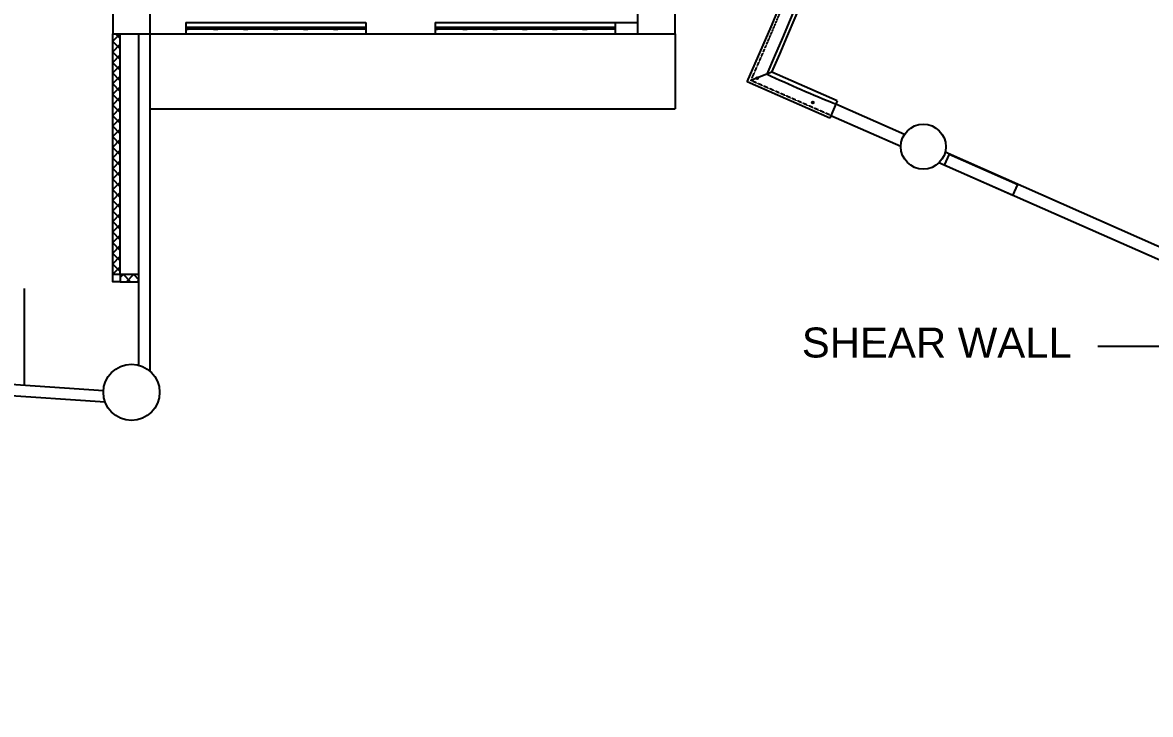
# Model space of a CAD drawing. Header units: millimetres. Extents: x -616979 to 2364082, y 43054 to 1637649.
# Drawn here: x 157182 to 172226, y 54536 to 63770 of the extents above; entities that cross this region are included whole.
import ezdxf

# ---------------------------------------------------------------- set-up
doc = ezdxf.new("R2010")
doc.units = ezdxf.units.MM
doc.linetypes.add('HIDDEN', pattern=[0.375, 0.25, -0.125])
for name, color, linetype in [('a-column', 7, 'Continuous'), ('a-line', 7, 'Continuous'), ('a-railing', 254, 'Continuous'), ('a-stairs', 8, 'Continuous'), ('A-TEXT', 7, 'Continuous'), ('a-wall', 5, 'Continuous'), ('a-windows', 7, 'Continuous'), ('labels', 8, 'Continuous')]:
    doc.layers.add(name, color=color, linetype=linetype)
doc.styles.add('arial', font='arial.ttf')
pattern_1 = [(45, (-3165018.96, -285084.96), (-70.710678, 70.710678), []), (135, (-3165018.96, -285084.96), (-70.710678, -70.710678), [])]

msp = doc.modelspace()

# ---------------------------------------------------------------- hatches: boundary and pattern name
at = {"layer": 'a-wall'}
h = msp.add_hatch(dxfattribs=at)
h.set_pattern_fill('_USER', color=256, scale=100, angle=45, style=0, double=1, pattern_type=0)
h.set_pattern_definition(pattern_1)
h.paths.add_polyline_path([(158385.091, 60409.97), (158485.091, 60409.97), (158485.091, 63619.537), (158385.091, 63619.537)])
h = msp.add_hatch(dxfattribs=at)
h.set_pattern_fill('_USER', color=256, scale=100, angle=45, style=0, double=1, pattern_type=0)
h.set_pattern_definition(pattern_1)
h.paths.add_polyline_path([(158485.091, 60409.97), (158485.091, 60309.97), (158735.091, 60309.97), (158735.091, 60409.97)])
at = {"layer": 'a-windows'}
for points in [[(159365.091, 63709.537), (159360.091, 63709.537), (159360.091, 63679.537), (159390.091, 63679.537), (159390.091, 63684.537), (159365.091, 63684.537)], [(159787.591, 63679.537), (159787.591, 63684.537), (159762.591, 63684.537), (159762.591, 63709.537), (159757.591, 63709.537), (159757.591, 63684.537), (159727.591, 63684.537), (159727.591, 63679.537)], [(160187.591, 63679.537), (160187.591, 63684.537), (160162.591, 63684.537), (160162.591, 63709.537), (160157.591, 63709.537), (160157.591, 63684.537), (160127.591, 63684.537), (160127.591, 63679.537)], [(160587.591, 63679.537), (160587.591, 63684.537), (160562.591, 63684.537), (160562.591, 63709.537), (160557.591, 63709.537), (160557.591, 63684.537), (160527.591, 63684.537), (160527.591, 63679.537)], [(160987.591, 63679.537), (160987.591, 63684.537), (160962.591, 63684.537), (160962.591, 63709.537), (160957.591, 63709.537), (160957.591, 63684.537), (160927.591, 63684.537), (160927.591, 63679.537)], [(161387.591, 63679.537), (161387.591, 63684.537), (161362.591, 63684.537), (161362.591, 63709.537), (161357.591, 63709.537), (161357.591, 63684.537), (161327.591, 63684.537), (161327.591, 63679.537)], [(161755.091, 63684.537), (161730.091, 63684.537), (161730.091, 63679.537), (161760.091, 63679.537), (161760.091, 63709.537), (161755.091, 63709.537)], [(162690.091, 63709.537), (162685.091, 63709.537), (162685.091, 63679.537), (162715.091, 63679.537), (162715.091, 63684.537), (162690.091, 63684.537)], [(163112.591, 63679.537), (163112.591, 63684.537), (163087.591, 63684.537), (163087.591, 63709.537), (163082.591, 63709.537), (163082.591, 63684.537), (163052.591, 63684.537), (163052.591, 63679.537)], [(163512.591, 63679.537), (163512.591, 63684.537), (163487.591, 63684.537), (163487.591, 63709.537), (163482.591, 63709.537), (163482.591, 63684.537), (163452.591, 63684.537), (163452.591, 63679.537)], [(163912.591, 63679.537), (163912.591, 63684.537), (163887.591, 63684.537), (163887.591, 63709.537), (163882.591, 63709.537), (163882.591, 63684.537), (163852.591, 63684.537), (163852.591, 63679.537)], [(164312.591, 63679.537), (164312.591, 63684.537), (164287.591, 63684.537), (164287.591, 63709.537), (164282.591, 63709.537), (164282.591, 63684.537), (164252.591, 63684.537), (164252.591, 63679.537)], [(164712.591, 63679.537), (164712.591, 63684.537), (164687.591, 63684.537), (164687.591, 63709.537), (164682.591, 63709.537), (164682.591, 63684.537), (164652.591, 63684.537), (164652.591, 63679.537)], [(165080.091, 63684.537), (165055.091, 63684.537), (165055.091, 63679.537), (165085.091, 63679.537), (165085.091, 63709.537), (165080.091, 63709.537)]]:
    msp.add_hatch(color=256, dxfattribs=at).paths.add_polyline_path(points)

# ---------------------------------------------------------------- linework, layer by layer
msp.add_arc((114710.091, 85944.366), 78378.059, 336.37627845, 49.56052121)
at = {"layer": 'a-column'}
for points in [[(158885.091, 64119.537), (158385.091, 64119.537), (158385.091, 63619.537), (158885.091, 63619.537)], [(165885.091, 64119.537), (165385.091, 64119.537), (165385.091, 63619.537), (165885.091, 63619.537)]]:
    msp.add_lwpolyline(points, close=True, dxfattribs=at)
for centre, radius in [((169196.598, 62112.927), 300), ((158635.091, 58834.986), 375)]:
    msp.add_circle(centre, radius, dxfattribs=at)
at = {"layer": 'a-line', "color": 5}
for p in [(165885.091, 63619.537), (158885.091, 62619.537)]:
    msp.add_line(p, (165885.091, 62619.537), dxfattribs=at)
at = {"layer": 'a-line', "color": 1}
msp.add_arc((114710.091, 85944.366), 71610.798, 334.68116398, 51.25563567, dxfattribs=at)
at = {"layer": 'a-railing'}
for p, q in [((167177.631, 63105.135), (166897.678, 62995.644)), ((168049.441, 62723.233), (167177.596, 63105.15)), ((168049.441, 62723.233), (167949.474, 62494.677))]:
    msp.add_line(p, q, dxfattribs=at)
at = {"layer": 'a-railing', "linetype": 'HIDDEN'}
msp.add_line((167964.502, 62529.035), (166897.728, 62995.622), dxfattribs=at)
at = {"layer": 'a-railing'}
for centre in [(166980.125, 63027.89), (167722.137, 62703.257)]:
    msp.add_circle(centre, 12.5, dxfattribs=at)
at = {"layer": 'a-railing', "linetype": 'HIDDEN'}
msp.add_arc((114710.091, 85944.366), 57010.476, 336.2632154, 353.3731528, dxfattribs=at)
at = {"layer": 'a-railing'}
for centre, radius, start, end in [((114710.091, 85944.366), 57172.976, 336.4263858, 353.3731528), ((114710.091, 85944.366), 57222.976, 336.4764057, 353.3731528), ((177341.562, 85428.433), 24579.042, 245.4052083, 247.7405704)]:
    msp.add_arc(centre, radius, start, end, dxfattribs=at)
at = {"layer": 'a-stairs', "color": 9}
msp.add_line((157204.429, 60219.537), (157202.835, 58941.416), dxfattribs=at)
at = {"layer": 'A-TEXT'}
msp.add_line((171526.338, 59450.703), (172763.081, 59450.703), dxfattribs=at)
at = {"layer": 'a-wall', "color": 7}
for p, q in [((165085.091, 63769.537), (165385.091, 63769.537)), ((161760.091, 63619.537), (162685.091, 63619.537)), ((165085.091, 63619.537), (165385.091, 63619.537))]:
    msp.add_line(p, q, dxfattribs=at)
at = {"layer": 'a-wall'}
for p, q in [((158385.091, 60409.97), (158385.091, 63619.537)), ((158485.091, 60409.97), (158485.091, 63619.537)), ((158735.091, 59196.407), (158735.091, 63619.537)), ((158885.091, 59114.495), (158885.091, 63619.537)), ((158885.091, 63619.537), (159360.091, 63619.537)), ((168945.62, 62277.274), (168031.443, 62682.085)), ((167964.502, 62529.035), (168896.715, 62121.301)), ((178991.196, 57828.943), (169486.975, 62037.554)), ((178967.809, 57676.332), (169404.684, 61896.824)), ((158485.091, 60409.97), (158735.091, 60409.97)), ((158485.091, 60309.97), (158735.091, 60309.97)), ((158885.091, 59114.495), (158885.091, 59209.97)), ((155235.091, 59064.2), (158260.94, 58860.21)), ((155225.031, 58914.976), (158281.879, 58709.647))]:
    msp.add_line(p, q, dxfattribs=at)
at = {"layer": 'a-wall', "color": 5}
msp.add_line((167949.474, 62494.677), (166848.264, 62976.327), dxfattribs=at)
at = {"layer": 'a-wall', "color": 2}
for p, q in [((169541.53, 62013.276), (170456.062, 61608.307)), ((170391.057, 61461.508), (169476.23, 61865.355))]:
    msp.add_line(p, q, dxfattribs=at)
at = {"layer": 'a-wall'}
msp.add_lwpolyline([(158485.091, 60309.97), (158385.091, 60309.97), (158385.091, 60409.97), (158485.091, 60409.97)], close=True, dxfattribs=at)
at = {"layer": 'a-wall', "color": 5}
msp.add_arc((114710.091, 85944.366), 56972.976, 336.2254284, 353.3731528, dxfattribs=at)
at = {"layer": 'a-windows'}
for p, q in [((159360.091, 63769.537), (161760.091, 63769.537)), ((159360.091, 63769.537), (159360.091, 63619.537)), ((159360.091, 63709.537), (159360.091, 63679.537)), ((159365.091, 63709.537), (159360.091, 63709.537)), ((159360.091, 63679.537), (159390.091, 63679.537)), ((159365.091, 63709.537), (159365.091, 63684.537)), ((159365.091, 63684.537), (159390.091, 63684.537)), ((159390.091, 63684.537), (159390.091, 63679.537)), ((159727.591, 63679.537), (159727.591, 63684.537)), ((159757.591, 63684.537), (159727.591, 63684.537)), ((159727.591, 63679.537), (159787.591, 63679.537)), ((159757.591, 63709.537), (159762.591, 63709.537)), ((159757.591, 63709.537), (159757.591, 63684.537)), ((159762.591, 63709.537), (159762.591, 63684.537)), ((159762.591, 63684.537), (159787.591, 63684.537)), ((159787.591, 63684.537), (159787.591, 63679.537)), ((160157.591, 63684.537), (160127.591, 63684.537)), ((160127.591, 63679.537), (160127.591, 63684.537)), ((160127.591, 63679.537), (160187.591, 63679.537)), ((160157.591, 63709.537), (160157.591, 63684.537)), ((160157.591, 63709.537), (160162.591, 63709.537)), ((160162.591, 63709.537), (160162.591, 63684.537)), ((160162.591, 63684.537), (160187.591, 63684.537)), ((160187.591, 63684.537), (160187.591, 63679.537)), ((160527.591, 63679.537), (160527.591, 63684.537)), ((160557.591, 63684.537), (160527.591, 63684.537)), ((160527.591, 63679.537), (160587.591, 63679.537)), ((160557.591, 63709.537), (160562.591, 63709.537)), ((160557.591, 63709.537), (160557.591, 63684.537)), ((160562.591, 63709.537), (160562.591, 63684.537)), ((160562.591, 63684.537), (160587.591, 63684.537)), ((160587.591, 63684.537), (160587.591, 63679.537)), ((160957.591, 63684.537), (160927.591, 63684.537)), ((160927.591, 63679.537), (160927.591, 63684.537)), ((160927.591, 63679.537), (160987.591, 63679.537)), ((160957.591, 63709.537), (160957.591, 63684.537)), ((160957.591, 63709.537), (160962.591, 63709.537)), ((160962.591, 63709.537), (160962.591, 63684.537)), ((160962.591, 63684.537), (160987.591, 63684.537)), ((160987.591, 63684.537), (160987.591, 63679.537)), ((161327.591, 63679.537), (161327.591, 63684.537)), ((161357.591, 63684.537), (161327.591, 63684.537)), ((161327.591, 63679.537), (161387.591, 63679.537)), ((161357.591, 63709.537), (161362.591, 63709.537)), ((161357.591, 63709.537), (161357.591, 63684.537)), ((161362.591, 63709.537), (161362.591, 63684.537)), ((161362.591, 63684.537), (161387.591, 63684.537)), ((161387.591, 63684.537), (161387.591, 63679.537)), ((161730.091, 63684.537), (161730.091, 63679.537)), ((161755.091, 63684.537), (161730.091, 63684.537)), ((161760.091, 63679.537), (161730.091, 63679.537)), ((161755.091, 63709.537), (161760.091, 63709.537)), ((161755.091, 63709.537), (161755.091, 63684.537)), ((161760.091, 63769.537), (161760.091, 63619.537)), ((161760.091, 63709.537), (161760.091, 63679.537)), ((162685.091, 63769.537), (165085.091, 63769.537)), ((162685.091, 63769.537), (162685.091, 63619.537)), ((162685.091, 63709.537), (162685.091, 63679.537)), ((162690.091, 63709.537), (162685.091, 63709.537)), ((162685.091, 63679.537), (162715.091, 63679.537)), ((162690.091, 63709.537), (162690.091, 63684.537)), ((162690.091, 63684.537), (162715.091, 63684.537)), ((162715.091, 63684.537), (162715.091, 63679.537)), ((163082.591, 63684.537), (163052.591, 63684.537)), ((163052.591, 63679.537), (163052.591, 63684.537)), ((163052.591, 63679.537), (163112.591, 63679.537)), ((163082.591, 63709.537), (163082.591, 63684.537)), ((163082.591, 63709.537), (163087.591, 63709.537)), ((163087.591, 63709.537), (163087.591, 63684.537)), ((163087.591, 63684.537), (163112.591, 63684.537)), ((163112.591, 63684.537), (163112.591, 63679.537)), ((163482.591, 63684.537), (163452.591, 63684.537)), ((163452.591, 63679.537), (163452.591, 63684.537)), ((163452.591, 63679.537), (163512.591, 63679.537)), ((163482.591, 63709.537), (163482.591, 63684.537)), ((163482.591, 63709.537), (163487.591, 63709.537)), ((163487.591, 63709.537), (163487.591, 63684.537)), ((163487.591, 63684.537), (163512.591, 63684.537)), ((163512.591, 63684.537), (163512.591, 63679.537)), ((163852.591, 63679.537), (163852.591, 63684.537)), ((163882.591, 63684.537), (163852.591, 63684.537)), ((163852.591, 63679.537), (163912.591, 63679.537)), ((163882.591, 63709.537), (163887.591, 63709.537)), ((163882.591, 63709.537), (163882.591, 63684.537)), ((163887.591, 63709.537), (163887.591, 63684.537)), ((163887.591, 63684.537), (163912.591, 63684.537)), ((163912.591, 63684.537), (163912.591, 63679.537)), ((164282.591, 63684.537), (164252.591, 63684.537)), ((164252.591, 63679.537), (164252.591, 63684.537)), ((164252.591, 63679.537), (164312.591, 63679.537)), ((164282.591, 63709.537), (164282.591, 63684.537)), ((164282.591, 63709.537), (164287.591, 63709.537)), ((164287.591, 63709.537), (164287.591, 63684.537)), ((164287.591, 63684.537), (164312.591, 63684.537)), ((164312.591, 63684.537), (164312.591, 63679.537)), ((164652.591, 63679.537), (164652.591, 63684.537)), ((164682.591, 63684.537), (164652.591, 63684.537)), ((164652.591, 63679.537), (164712.591, 63679.537)), ((164682.591, 63709.537), (164687.591, 63709.537)), ((164682.591, 63709.537), (164682.591, 63684.537)), ((164687.591, 63709.537), (164687.591, 63684.537)), ((164687.591, 63684.537), (164712.591, 63684.537)), ((164712.591, 63684.537), (164712.591, 63679.537)), ((165055.091, 63684.537), (165055.091, 63679.537)), ((165080.091, 63684.537), (165055.091, 63684.537)), ((165085.091, 63679.537), (165055.091, 63679.537)), ((165080.091, 63709.537), (165085.091, 63709.537)), ((165080.091, 63709.537), (165080.091, 63684.537)), ((165085.091, 63769.537), (165085.091, 63619.537)), ((165085.091, 63709.537), (165085.091, 63679.537)), ((159360.091, 63619.537), (161760.091, 63619.537)), ((162685.091, 63619.537), (165085.091, 63619.537))]:
    msp.add_line(p, q, dxfattribs=at)
at = {"layer": 'a-windows', "color": 2}
for p, q in [((169541.53, 62013.276), (169476.23, 61865.355)), ((170391.057, 61461.508), (170456.062, 61608.307))]:
    msp.add_line(p, q, dxfattribs=at)
at = {"layer": 'a-windows'}
for points in [[(159365.091, 63709.537), (161755.091, 63709.537)], [(159365.091, 63684.537), (161755.091, 63684.537)], [(162690.091, 63709.537), (165080.091, 63709.537)], [(162690.091, 63684.537), (165080.091, 63684.537)]]:
    msp.add_lwpolyline(points, dxfattribs=at)

# ---------------------------------------------------------------- texts
at = {"layer": 'labels', "color": 7, "linetype": 'Continuous', "lineweight": 0, "style": 'arial'}
msp.add_text('SHEAR WALL', height=400, rotation=359.9665651, dxfattribs=at).set_placement((167575.958, 59299.612))

doc.saveas('drawing.dxf')
